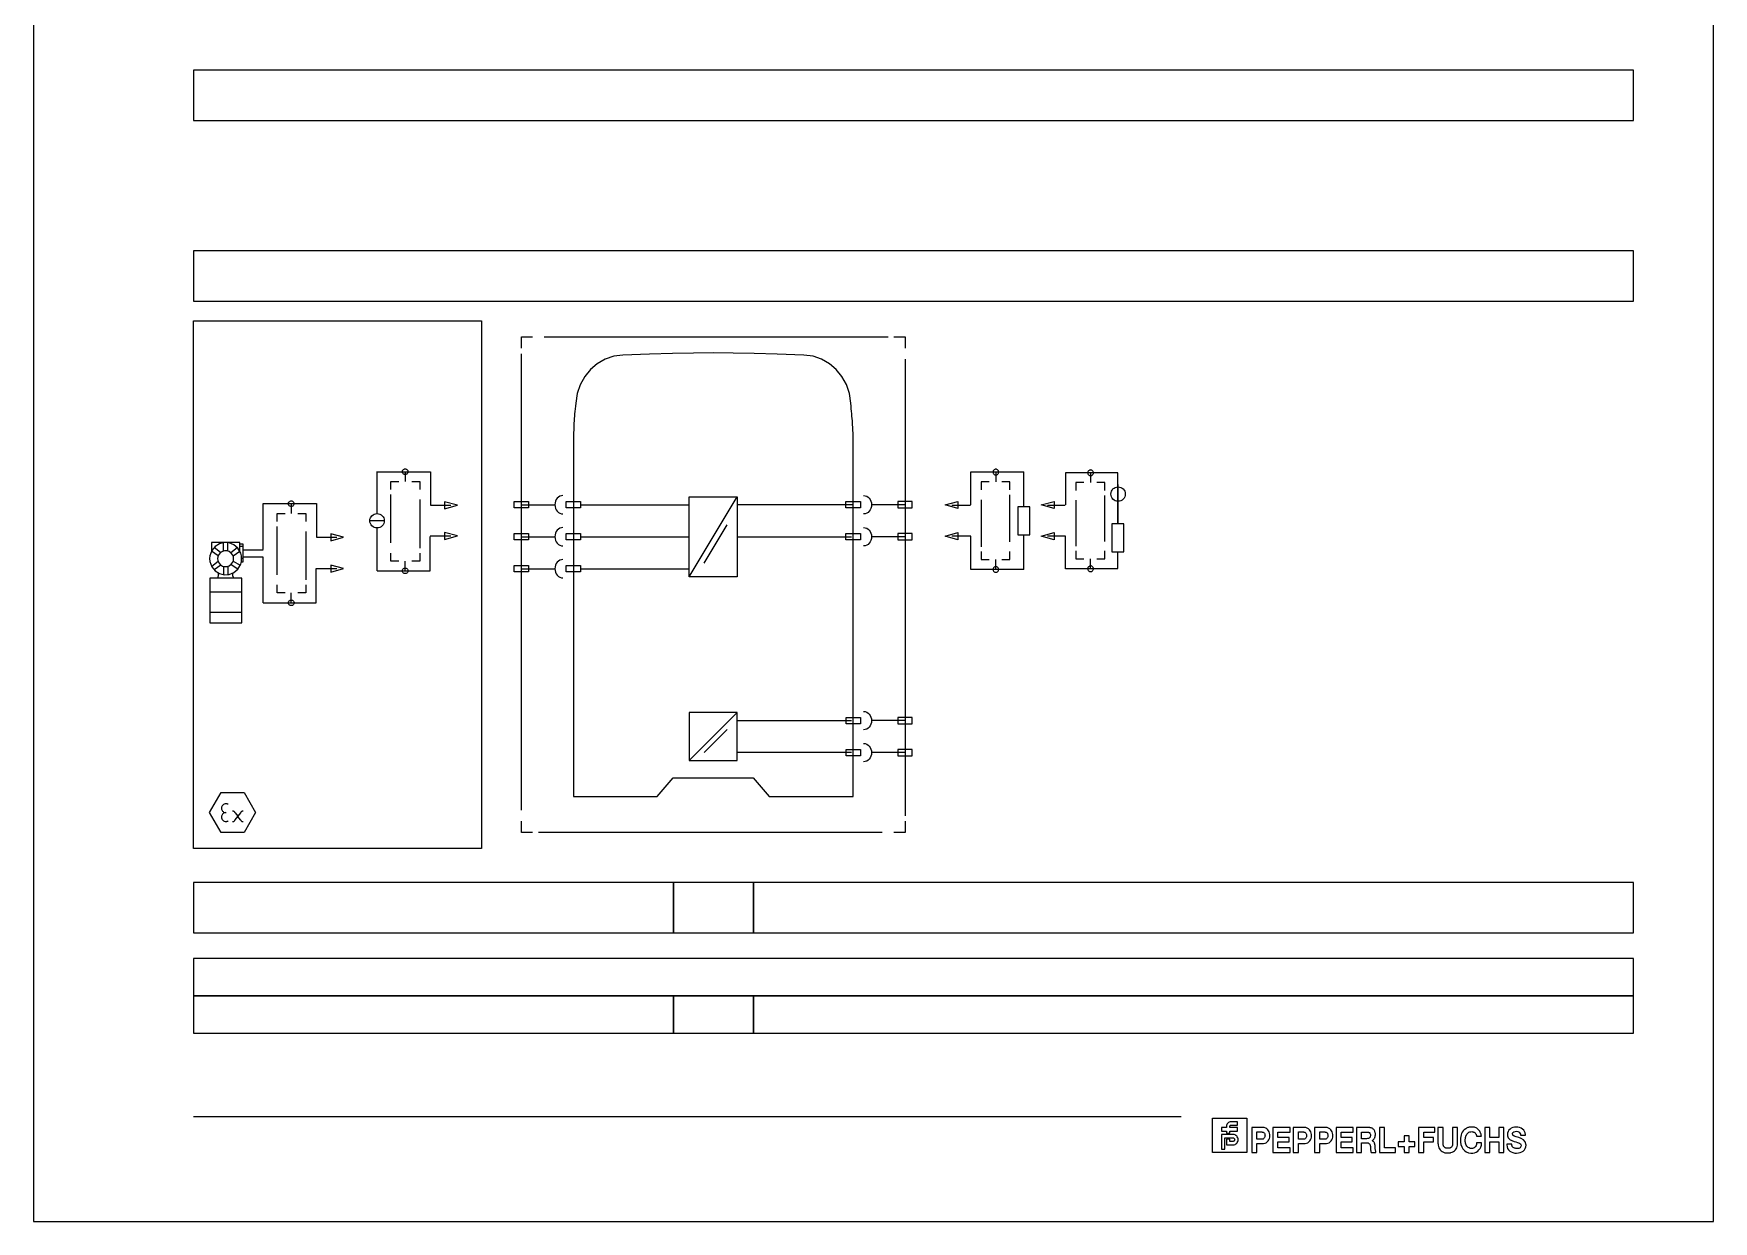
# Model space of a CAD drawing. Header units: metres. Extents: x 0 to 3575, y 0 to 842.
# Drawn here: x 0 to 595, y 0 to 421 of the extents above; entities that cross this region are included whole.
import ezdxf

# ---------------------------------------------------------------- set-up
doc = ezdxf.new("R2010")
doc.units = ezdxf.units.M
doc.layers.add('BORDER', color=2, linetype='Continuous')
doc.layers.add('SCHEMATICS', color=7, linetype='Continuous')

msp = doc.modelspace()

# ---------------------------------------------------------------- linework, layer by layer
at = {"layer": 'BORDER', "color": 2}
msp.add_lwpolyline([(0, 0), (595.28, 0), (595.28, 841.89), (0, 841.89), (0, 0)], dxfattribs=at)
at = {"layer": 'SCHEMATICS', "color": 7}
for p, q in [((56.69, 319.13), (158.69, 319.13)), ((56.69, 132.13), (56.69, 319.13)), ((158.69, 319.13), (158.69, 132.13)), ((172.85, 309.46), (172.85, 313.46)), ((172.85, 313.46), (176.85, 313.46)), ((180.98, 313.46), (302.79, 313.46)), ((304.85, 313.46), (308.85, 313.46)), ((308.85, 313.46), (308.85, 309.46)), ((172.85, 145.69), (172.85, 307.51)), ((308.85, 305.56), (308.85, 143.74)), ((290.44, 278.89), (290.21, 282.86)), ((191.27, 276.63), (191.28, 150.55)), ((290.44, 150.55), (290.44, 278.89)), ((121.71, 250.88), (121.71, 265.73)), ((121.75, 265.69), (140.6, 265.69)), ((126.65, 259.36), (126.65, 262.2)), ((126.65, 262.2), (129.48, 262.2)), ((131.65, 265.64), (131.65, 262.2)), ((134.02, 262.2), (136.85, 262.2)), ((136.85, 262.2), (136.85, 259.36)), ((140.6, 265.69), (140.6, 253.8)), ((350.9, 265.55), (332.05, 265.55)), ((332.05, 265.55), (332.05, 253.97)), ((338.63, 262.06), (335.79, 262.06)), ((335.79, 262.06), (335.79, 259.22)), ((340.99, 265.5), (340.99, 262.06)), ((345.99, 262.06), (343.16, 262.06)), ((345.99, 259.22), (345.99, 262.06)), ((350.94, 253.24), (350.94, 265.59)), ((384.24, 265.3), (365.65, 265.3)), ((365.65, 265.3), (365.65, 253.97)), ((374.59, 265.25), (374.59, 261.8)), ((384.28, 247.24), (384.28, 265.33)), ((126.65, 240.42), (126.65, 257.59)), ((232.35, 228.46), (232.35, 256.8)), ((232.35, 228.46), (249.35, 256.8)), ((232.35, 256.8), (249.35, 256.8)), ((249.35, 256.8), (249.35, 228.46)), ((345.99, 240.81), (345.99, 257.5)), ((350.95, 253.29), (350.95, 261.12)), ((372.23, 261.8), (369.39, 261.8)), ((369.39, 261.8), (369.39, 258.97)), ((379.59, 261.8), (376.76, 261.8)), ((379.59, 258.97), (379.59, 261.8)), ((379.59, 240.98), (379.59, 257.28)), ((384.29, 247.29), (384.29, 261.12)), ((81.35, 238.06), (81.35, 254.39)), ((81.39, 254.36), (100.24, 254.36)), ((86.29, 248.03), (86.29, 250.86)), ((86.29, 250.86), (89.13, 250.86)), ((91.3, 254.31), (91.3, 250.86)), ((93.66, 250.86), (96.49, 250.86)), ((96.49, 250.86), (96.49, 248.03)), ((100.24, 254.36), (100.24, 242.47)), ((136.85, 255.81), (136.85, 238.64)), ((147.82, 253.69), (140.64, 253.69)), ((150.19, 253.81), (145.66, 255.03)), ((145.66, 255.03), (145.66, 252.48)), ((145.66, 252.48), (150.19, 253.81)), ((170.31, 252.83), (170.31, 255.1)), ((170.31, 255.1), (175.41, 255.1)), ((175.41, 252.83), (170.31, 252.83)), ((172.86, 253.96), (184.76, 253.96)), ((175.41, 255.1), (175.41, 252.83)), ((188.73, 252.83), (188.73, 255.1)), ((188.73, 255.1), (193.83, 255.1)), ((193.83, 252.83), (188.73, 252.83)), ((193.7, 253.96), (232.2, 253.96)), ((193.83, 255.1), (193.83, 252.83)), ((290.25, 253.96), (249.48, 253.96)), ((287.89, 252.83), (287.89, 255.09)), ((287.89, 255.09), (292.99, 255.09)), ((292.99, 252.83), (287.89, 252.83)), ((292.99, 255.09), (292.99, 252.83)), ((308.85, 253.96), (296.95, 253.96)), ((306.3, 255.09), (306.3, 252.83)), ((311.4, 255.09), (306.3, 255.09)), ((306.3, 252.83), (311.4, 252.83)), ((311.4, 252.83), (311.4, 255.09)), ((323.02, 253.96), (327.55, 255.18)), ((327.55, 252.64), (323.02, 253.96)), ((325.38, 253.87), (332, 253.87)), ((327.55, 255.18), (327.55, 252.64)), ((335.79, 255.77), (335.79, 239.08)), ((357.1, 253.96), (361.64, 255.18)), ((361.64, 252.63), (357.1, 253.96)), ((359.27, 253.87), (365.6, 253.87)), ((361.64, 255.18), (361.64, 252.63)), ((369.39, 255.6), (369.39, 239.29)), ((86.29, 229.09), (86.29, 246.25)), ((96.49, 244.48), (96.49, 227.31)), ((124.15, 248.29), (119.16, 248.29)), ((121.71, 230.6), (121.71, 245.75)), ((150.19, 242.97), (145.66, 244.19)), ((145.66, 244.19), (145.66, 241.64)), ((237.6, 233.3), (245.74, 246.86)), ((323.02, 242.87), (327.55, 244.09)), ((327.55, 244.09), (327.55, 241.54)), ((357.1, 242.87), (361.64, 244.09)), ((361.64, 244.09), (361.64, 241.54)), ((73.09, 240.57), (63, 240.57)), ((63, 240.57), (63, 237.53)), ((66.25, 237.1), (63.94, 238.77)), ((67.27, 237.62), (67.27, 240.48)), ((68.81, 237.62), (68.81, 240.48)), ((69.84, 237.1), (72.15, 238.77)), ((73.09, 237.53), (73.09, 240.57)), ((73.09, 237.53), (73.09, 240.14)), ((73.09, 240.14), (74.16, 240.14)), ((73.09, 239.24), (74.16, 239.24)), ((74.16, 240.14), (74.16, 233.68)), ((107.47, 242.36), (100.29, 242.36)), ((109.83, 242.48), (105.3, 243.7)), ((105.3, 243.7), (105.3, 241.15)), ((105.3, 241.15), (109.83, 242.48)), ((147.82, 242.85), (140.52, 242.85)), ((140.54, 230.57), (140.54, 242.69)), ((145.66, 241.64), (150.19, 242.97)), ((170.31, 241.5), (170.31, 243.76)), ((170.31, 243.76), (175.41, 243.76)), ((175.41, 241.5), (170.31, 241.5)), ((172.86, 242.63), (184.76, 242.63)), ((175.41, 243.76), (175.41, 241.5)), ((188.73, 241.5), (188.73, 243.76)), ((188.73, 243.76), (193.83, 243.76)), ((193.83, 241.5), (188.73, 241.5)), ((193.7, 242.63), (232.2, 242.63)), ((193.83, 243.76), (193.83, 241.5)), ((249.61, 242.63), (289.83, 242.63)), ((287.89, 241.5), (287.89, 243.76)), ((287.89, 243.76), (292.99, 243.76)), ((292.99, 241.5), (287.89, 241.5)), ((292.99, 243.76), (292.99, 241.5)), ((308.85, 242.62), (296.95, 242.62)), ((306.3, 243.76), (306.3, 241.5)), ((311.4, 243.76), (306.3, 243.76)), ((306.3, 241.5), (311.4, 241.5)), ((311.4, 241.5), (311.4, 243.76)), ((327.55, 241.54), (323.02, 242.87)), ((325.38, 242.91), (332.12, 242.91)), ((332.1, 231.05), (332.1, 242.86)), ((350.92, 235.47), (350.92, 243.46)), ((350.94, 231.08), (350.94, 243.28)), ((361.64, 241.54), (357.1, 242.87)), ((359.27, 242.91), (365.72, 242.91)), ((365.7, 231.3), (365.7, 242.86)), ((62.44, 235.86), (62.36, 234.88)), ((62.36, 234.88), (62.44, 233.85)), ((65.39, 235.86), (63.04, 237.53)), ((65.39, 233.81), (63.13, 232.1)), ((66.33, 232.61), (64.02, 230.86)), ((65.27, 235.48), (65.22, 234.88)), ((65.22, 234.88), (65.27, 234.24)), ((69.97, 232.74), (72.36, 231.25)), ((70.82, 235.48), (70.61, 236.08)), ((70.61, 233.64), (70.82, 234.24)), ((70.69, 235.86), (73.05, 237.53)), ((70.78, 234.03), (73.18, 232.53)), ((70.87, 234.88), (70.82, 235.48)), ((70.82, 234.24), (70.87, 234.88)), ((73.65, 235.86), (73.39, 236.8)), ((73.39, 232.91), (73.65, 233.85)), ((74.16, 233.68), (73.6, 233.68)), ((73.73, 234.88), (73.65, 235.86)), ((73.65, 233.85), (73.73, 234.88)), ((74.16, 234.92), (73.73, 234.92)), ((74.32, 238.01), (81.35, 238.01)), ((74.32, 235.46), (81.35, 235.46)), ((81.35, 219.26), (81.35, 235.4)), ((109.83, 231.36), (105.3, 232.58)), ((105.3, 232.58), (105.3, 230.04)), ((126.65, 234.03), (126.65, 236.87)), ((129.48, 234.03), (126.65, 234.03)), ((131.67, 230.57), (131.67, 234.03)), ((136.85, 234.03), (134.02, 234.03)), ((136.85, 236.87), (136.85, 234.03)), ((170.31, 230.16), (170.31, 232.43)), ((170.31, 232.43), (175.41, 232.43)), ((175.41, 232.43), (175.41, 230.16)), ((188.73, 230.16), (188.73, 232.43)), ((188.73, 232.43), (193.83, 232.43)), ((193.83, 232.43), (193.83, 230.16)), ((335.79, 237.35), (335.79, 234.52)), ((335.79, 234.52), (338.63, 234.52)), ((340.98, 231.05), (340.98, 234.52)), ((343.16, 234.52), (345.99, 234.52)), ((345.99, 234.52), (345.99, 237.35)), ((369.39, 237.61), (369.39, 234.77)), ((369.39, 234.77), (372.23, 234.77)), ((374.58, 231.3), (374.58, 234.77)), ((376.76, 234.77), (379.59, 234.77)), ((379.59, 234.77), (379.59, 237.61)), ((384.28, 231.33), (384.28, 237.28)), ((65.05, 227.95), (65.35, 228.34)), ((65.35, 228.34), (65.56, 228.85)), ((65.56, 229.36), (65.39, 229.88)), ((65.56, 228.85), (65.56, 229.36)), ((67.27, 232.1), (67.27, 229.23)), ((68.81, 232.1), (68.81, 229.23)), ((70.69, 229.88), (70.52, 229.36)), ((70.52, 229.36), (70.52, 228.85)), ((70.52, 228.85), (70.74, 228.34)), ((70.74, 228.34), (71.04, 227.95)), ((107.47, 231.25), (100.17, 231.25)), ((100.19, 219.23), (100.19, 231.36)), ((105.3, 230.04), (109.83, 231.36)), ((121.75, 230.57), (140.54, 230.57)), ((175.41, 230.16), (170.31, 230.16)), ((172.86, 231.29), (184.76, 231.29)), ((193.83, 230.16), (188.73, 230.16)), ((193.7, 231.3), (232.2, 231.3)), ((249.35, 228.46), (232.35, 228.46)), ((350.9, 231.05), (332.1, 231.05)), ((384.24, 231.3), (365.7, 231.3)), ((62.4, 223.16), (73.82, 223.16)), ((86.29, 222.7), (86.29, 225.54)), ((89.13, 222.7), (86.29, 222.7)), ((91.31, 219.23), (91.31, 222.7)), ((96.49, 222.7), (93.66, 222.7)), ((96.49, 225.54), (96.49, 222.7)), ((62.4, 215.94), (73.82, 215.94)), ((81.39, 219.23), (100.19, 219.23)), ((232.35, 163.3), (249.35, 180.3)), ((287.9, 176.33), (287.9, 178.6)), ((287.9, 178.6), (293, 178.6)), ((293, 178.6), (293, 176.33)), ((306.3, 178.6), (306.3, 176.33)), ((311.4, 178.6), (306.3, 178.6)), ((311.4, 176.33), (311.4, 178.6)), ((237.6, 166.19), (245.74, 174.33)), ((249.55, 177.46), (289.83, 177.46)), ((293, 176.33), (287.9, 176.33)), ((308.85, 177.46), (296.95, 177.46)), ((306.3, 176.33), (311.4, 176.33)), ((287.9, 165), (287.9, 167.26)), ((287.9, 167.26), (293, 167.26)), ((293, 167.26), (293, 165)), ((306.3, 167.26), (306.3, 165)), ((311.4, 167.26), (306.3, 167.26)), ((311.4, 165), (311.4, 167.26)), ((289.83, 166.13), (249.38, 166.13)), ((293, 165), (287.9, 165)), ((308.85, 166.13), (296.95, 166.13)), ((306.3, 165), (311.4, 165)), ((221.02, 150.55), (226.69, 157.25)), ((226.69, 157.25), (255.02, 157.25)), ((255.02, 157.25), (260.69, 150.55)), ((62.36, 144.88), (66.42, 151.96)), ((66.42, 151.96), (74.62, 151.96)), ((74.62, 151.96), (78.68, 144.88)), ((191.28, 150.55), (191.27, 150.55)), ((191.27, 150.55), (221.02, 150.55)), ((260.69, 150.55), (290.44, 150.6)), ((290.44, 150.6), (290.44, 150.55)), ((66.42, 137.8), (62.36, 144.88)), ((67.89, 144.88), (68.23, 144.88)), ((70.56, 145.4), (70.48, 145.4)), ((70.56, 145.4), (70.48, 145.4)), ((71.43, 144.79), (72.38, 143.58)), ((71.43, 142.29), (72.38, 143.5)), ((73.33, 144.79), (72.38, 143.58)), ((73.33, 142.29), (72.38, 143.5)), ((74.28, 145.4), (74.19, 145.4)), ((74.28, 145.4), (74.19, 145.4)), ((78.68, 144.88), (74.62, 137.8)), ((74.62, 137.8), (66.42, 137.8)), ((70.48, 141.68), (70.56, 141.68)), ((70.48, 141.68), (70.56, 141.68)), ((74.19, 141.68), (74.28, 141.68)), ((74.19, 141.68), (74.28, 141.68)), ((172.85, 137.8), (172.85, 141.8)), ((176.85, 137.8), (172.85, 137.8)), ((300.72, 137.8), (178.92, 137.8)), ((308.85, 137.8), (304.85, 137.8)), ((308.85, 141.8), (308.85, 137.8)), ((158.69, 132.13), (56.69, 132.13)), ((56.69, 37.2), (406.67, 37.2)), ((417.78, 36.55), (429.9, 36.55)), ((417.78, 24.43), (417.78, 36.55)), ((429.9, 36.55), (429.9, 24.43)), ((422.74, 33.23), (420.92, 33.23)), ((420.92, 33.23), (420.92, 32.01)), ((420.92, 32.01), (422.74, 32.01)), ((420.92, 30.79), (420.92, 25.65)), ((422.74, 33.67), (422.74, 33.23)), ((422.74, 32.01), (422.74, 31.27)), ((422.74, 31.27), (423.95, 31.27)), ((426.58, 33.23), (423.95, 33.23)), ((423.95, 32.01), (426.58, 32.01)), ((426.58, 34.13), (426.58, 35.34)), ((426.58, 32.01), (426.58, 33.23)), ((435.7, 33.24), (431.67, 33.24)), ((431.67, 33.24), (431.67, 24.43)), ((433.47, 29.13), (433.47, 31.69)), ((433.47, 31.69), (435.24, 31.69)), ((445.25, 33.24), (439.19, 33.24)), ((439.19, 33.24), (439.19, 24.42)), ((440.98, 29.71), (440.98, 31.62)), ((440.98, 31.62), (445.25, 31.62)), ((445.25, 31.62), (445.25, 33.24)), ((450.43, 33.25), (446.39, 33.25)), ((446.39, 33.25), (446.39, 24.42)), ((448.2, 29.13), (448.2, 31.7)), ((448.2, 31.7), (449.97, 31.7)), ((458, 33.24), (453.97, 33.24)), ((453.97, 33.24), (453.97, 24.43)), ((455.78, 29.13), (455.78, 31.69)), ((455.78, 31.69), (457.55, 31.69)), ((467.64, 33.24), (461.57, 33.24)), ((461.57, 33.24), (461.57, 24.42)), ((463.36, 29.71), (463.36, 31.62)), ((463.36, 31.62), (467.64, 31.62)), ((467.64, 31.62), (467.64, 33.24)), ((473.22, 33.23), (468.82, 33.23)), ((468.82, 33.23), (468.82, 24.43)), ((470.6, 29.31), (470.6, 31.68)), ((470.6, 31.68), (472.51, 31.68)), ((472.51, 31.68), (472.73, 31.68)), ((478.74, 33.24), (476.95, 33.24)), ((476.95, 33.24), (476.95, 24.43)), ((478.74, 26.05), (478.74, 33.24)), ((487.44, 30.31), (485.66, 30.31)), ((485.66, 30.31), (485.66, 28.17)), ((487.44, 28.17), (487.44, 30.31)), ((496.54, 33.25), (490.82, 33.25)), ((490.82, 33.25), (490.82, 24.43)), ((492.61, 29.73), (492.61, 31.62)), ((492.61, 31.62), (496.54, 31.62)), ((496.54, 31.62), (496.54, 33.25)), ((499.46, 33.25), (497.68, 33.25)), ((497.68, 33.25), (497.68, 27.59)), ((499.46, 28.17), (499.46, 33.25)), ((504.63, 33.25), (502.84, 33.25)), ((502.84, 33.25), (502.84, 28.17)), ((504.63, 27.6), (504.63, 33.25)), ((511.35, 30.25), (513.07, 30.25)), ((513.07, 30.25), (513.04, 30.47)), ((516.04, 33.25), (514.26, 33.25)), ((514.26, 33.25), (514.26, 24.43)), ((516.04, 29.78), (516.04, 33.25)), ((519.28, 29.78), (516.04, 29.78)), ((521.05, 33.25), (519.28, 33.25)), ((519.28, 33.25), (519.28, 29.78)), ((521.05, 24.43), (521.05, 33.25)), ((526.95, 30.61), (528.71, 30.61)), ((528.71, 30.61), (528.7, 30.82)), ((429.9, 24.43), (417.78, 24.43)), ((420.92, 25.65), (422.13, 25.65)), ((422.13, 25.65), (422.13, 29.57)), ((422.13, 29.57), (425.04, 29.57)), ((423.95, 29.09), (422.74, 29.09)), ((422.74, 29.09), (422.74, 27.14)), ((422.74, 27.14), (425.04, 27.14)), ((423.95, 28.36), (423.95, 29.09)), ((431.67, 24.43), (433.47, 24.43)), ((435.18, 29.13), (433.47, 29.13)), ((433.47, 24.43), (433.47, 27.59)), ((433.47, 27.59), (435.52, 27.59)), ((435.49, 29.16), (435.18, 29.13)), ((435.52, 27.59), (435.88, 27.61)), ((439.19, 24.42), (445.25, 24.42)), ((444.91, 29.71), (440.98, 29.71)), ((440.98, 26.04), (440.98, 28.17)), ((440.98, 28.17), (444.91, 28.17)), ((445.25, 26.04), (440.98, 26.04)), ((444.91, 28.17), (444.91, 29.71)), ((445.25, 24.42), (445.25, 26.04)), ((446.39, 24.42), (448.2, 24.42)), ((449.91, 29.13), (448.2, 29.13)), ((448.2, 24.42), (448.2, 27.58)), ((448.2, 27.58), (450.25, 27.58)), ((450.22, 29.15), (449.91, 29.13)), ((450.25, 27.58), (450.62, 27.61)), ((453.97, 24.43), (455.78, 24.43)), ((457.48, 29.13), (455.78, 29.13)), ((455.78, 24.43), (455.78, 27.59)), ((455.78, 27.59), (457.83, 27.59)), ((457.79, 29.16), (457.48, 29.13)), ((457.83, 27.59), (458.19, 27.61)), ((461.57, 24.42), (467.64, 24.42)), ((467.29, 29.71), (463.36, 29.71)), ((463.36, 26.04), (463.36, 28.17)), ((463.36, 28.17), (467.29, 28.17)), ((467.64, 26.04), (463.36, 26.04)), ((467.29, 28.17), (467.29, 29.71)), ((467.64, 24.42), (467.64, 26.04)), ((468.82, 24.43), (470.6, 24.43)), ((472.3, 29.31), (470.6, 29.31)), ((470.6, 24.43), (470.6, 27.84)), ((470.6, 27.84), (472.47, 27.84)), ((472.72, 29.33), (472.3, 29.31)), ((472.47, 27.84), (472.73, 27.84)), ((473.93, 24.68), (474, 24.43)), ((474, 24.43), (475.69, 24.43)), ((474.33, 28.64), (474.68, 28.89)), ((474.58, 28.48), (474.33, 28.64)), ((475.61, 24.74), (475.5, 25.36)), ((475.69, 24.43), (475.61, 24.74)), ((476.95, 24.43), (482.67, 24.43)), ((482.67, 26.05), (478.74, 26.05)), ((482.67, 24.43), (482.67, 26.05)), ((485.66, 28.17), (483.61, 28.17)), ((483.61, 28.17), (483.61, 26.6)), ((483.61, 26.6), (485.66, 26.6)), ((485.66, 26.6), (485.66, 24.43)), ((485.66, 24.43), (487.44, 24.43)), ((489.49, 28.17), (487.44, 28.17)), ((487.44, 24.43), (487.44, 26.6)), ((487.44, 26.6), (489.49, 26.6)), ((489.49, 26.6), (489.49, 28.17)), ((490.82, 24.43), (492.61, 24.43)), ((496.04, 29.73), (492.61, 29.73)), ((492.61, 24.43), (492.61, 28.17)), ((492.61, 28.17), (496.04, 28.17)), ((496.04, 28.17), (496.04, 29.73)), ((499.5, 27.43), (499.46, 28.17)), ((502.84, 28.17), (502.84, 27.43)), ((504.59, 27.07), (504.63, 27.6)), ((513.07, 27.83), (511.34, 27.83)), ((511.34, 27.83), (511.34, 27.56)), ((513.09, 27.67), (513.07, 27.83)), ((514.26, 24.43), (516.04, 24.43)), ((516.04, 24.43), (516.04, 28.2)), ((516.04, 28.2), (519.28, 28.2)), ((519.28, 28.2), (519.28, 24.43)), ((519.28, 24.43), (521.05, 24.43)), ((523.84, 27.36), (522.06, 27.36)), ((522.06, 27.36), (522.06, 27.1)), ((523.84, 27.24), (523.84, 27.36))]:
    msp.add_line(p, q, dxfattribs=at)
for points in [[(56.69, 390.12), (566.93, 390.12), (566.93, 407.97), (56.69, 407.97), (56.69, 390.12)], [(56.69, 326.13), (566.93, 326.13), (566.93, 343.98), (56.69, 343.98), (56.69, 326.13)], [(208.82, 307.04), (205.57, 306.6), (202.53, 305.55), (199.76, 303.95), (197.33, 301.87), (195.29, 299.37), (193.7, 296.51), (192.62, 293.35), (192.12, 289.94)], [(272.96, 307.04), (263.55, 307.37), (255.33, 307.61), (247.91, 307.75), (240.89, 307.79), (233.86, 307.75), (226.44, 307.61), (218.23, 307.37), (208.82, 307.04)], [(289.59, 289.97), (289.09, 293.38), (288.02, 296.54), (286.45, 299.39), (284.42, 301.89), (282, 303.96), (279.24, 305.55), (276.21, 306.6), (272.96, 307.04)], [(192.12, 289.94), (192.01, 288.88), (191.91, 287.91), (191.82, 287.01), (191.74, 286.17), (191.66, 285.35), (191.6, 284.54), (191.55, 283.72), (191.5, 282.86)], [(290.21, 282.86), (290.15, 283.72), (290.09, 284.56), (290.01, 285.39), (289.93, 286.23), (289.84, 287.1), (289.75, 288), (289.67, 288.96), (289.59, 289.97)], [(191.5, 282.86), (191.46, 282.15), (191.43, 281.32), (191.4, 280.43), (191.37, 279.52), (191.34, 278.64), (191.32, 277.83), (191.29, 277.15), (191.27, 276.63)], [(130.67, 265.68), (130.69, 265.89), (130.75, 266.07), (130.84, 266.24), (130.96, 266.39), (131.11, 266.51), (131.28, 266.61), (131.47, 266.67), (131.67, 266.69)], [(131.67, 264.68), (131.47, 264.7), (131.28, 264.76), (131.11, 264.85), (130.96, 264.98), (130.84, 265.12), (130.75, 265.29), (130.69, 265.48), (130.67, 265.68)], [(131.67, 266.69), (131.87, 266.67), (132.06, 266.61), (132.23, 266.51), (132.38, 266.39), (132.5, 266.24), (132.59, 266.07), (132.65, 265.89), (132.67, 265.68)], [(132.67, 265.68), (132.65, 265.48), (132.59, 265.29), (132.5, 265.12), (132.38, 264.98), (132.23, 264.85), (132.06, 264.76), (131.87, 264.7), (131.67, 264.68)], [(340.97, 266.55), (340.77, 266.53), (340.58, 266.47), (340.41, 266.38), (340.27, 266.26), (340.14, 266.11), (340.05, 265.94), (339.99, 265.75), (339.97, 265.55)], [(339.97, 265.55), (339.99, 265.35), (340.05, 265.16), (340.14, 264.99), (340.27, 264.84), (340.41, 264.72), (340.58, 264.62), (340.77, 264.57), (340.97, 264.55)], [(341.98, 265.55), (341.95, 265.75), (341.9, 265.94), (341.8, 266.11), (341.68, 266.26), (341.53, 266.38), (341.36, 266.47), (341.18, 266.53), (340.97, 266.55)], [(340.97, 264.55), (341.18, 264.57), (341.36, 264.62), (341.53, 264.72), (341.68, 264.84), (341.8, 264.99), (341.9, 265.16), (341.95, 265.35), (341.98, 265.55)], [(374.57, 266.29), (374.37, 266.27), (374.18, 266.21), (374.01, 266.12), (373.87, 266), (373.74, 265.85), (373.65, 265.68), (373.59, 265.49), (373.57, 265.29)], [(373.57, 265.29), (373.59, 265.09), (373.65, 264.9), (373.74, 264.73), (373.87, 264.58), (374.01, 264.46), (374.18, 264.37), (374.37, 264.31), (374.57, 264.29)], [(375.57, 265.29), (375.55, 265.49), (375.5, 265.68), (375.4, 265.85), (375.28, 266), (375.13, 266.12), (374.96, 266.21), (374.77, 266.27), (374.57, 266.29)], [(374.57, 264.29), (374.77, 264.31), (374.96, 264.37), (375.13, 264.46), (375.28, 264.58), (375.4, 264.73), (375.5, 264.9), (375.55, 265.09), (375.57, 265.29)], [(187.59, 257.22), (187.02, 257.15), (186.49, 256.96), (186.01, 256.66), (185.58, 256.26), (185.24, 255.78), (184.97, 255.23), (184.81, 254.62), (184.75, 253.96)], [(294.12, 257.22), (294.69, 257.15), (295.23, 256.96), (295.71, 256.66), (296.13, 256.26), (296.48, 255.78), (296.74, 255.23), (296.91, 254.61), (296.96, 253.96)], [(381.77, 257.75), (381.82, 258.27), (381.97, 258.75), (382.2, 259.18), (382.51, 259.56), (382.89, 259.87), (383.33, 260.1), (383.8, 260.25), (384.32, 260.3)], [(384.32, 255.2), (383.8, 255.26), (383.33, 255.41), (382.89, 255.64), (382.51, 255.95), (382.2, 256.33), (381.97, 256.76), (381.82, 257.24), (381.77, 257.75)], [(384.32, 260.3), (384.83, 260.25), (385.31, 260.1), (385.74, 259.87), (386.12, 259.56), (386.43, 259.18), (386.67, 258.75), (386.82, 258.27), (386.87, 257.75)], [(386.87, 257.75), (386.82, 257.24), (386.67, 256.76), (386.43, 256.33), (386.12, 255.95), (385.74, 255.64), (385.31, 255.41), (384.83, 255.26), (384.32, 255.2)], [(90.31, 254.35), (90.33, 254.55), (90.39, 254.74), (90.48, 254.91), (90.61, 255.06), (90.76, 255.18), (90.93, 255.28), (91.11, 255.33), (91.32, 255.35)], [(91.32, 253.35), (91.11, 253.37), (90.93, 253.43), (90.76, 253.52), (90.61, 253.64), (90.48, 253.79), (90.39, 253.96), (90.33, 254.15), (90.31, 254.35)], [(91.32, 255.35), (91.52, 255.33), (91.7, 255.28), (91.87, 255.18), (92.02, 255.06), (92.14, 254.91), (92.24, 254.74), (92.29, 254.55), (92.32, 254.35)], [(92.32, 254.35), (92.29, 254.15), (92.24, 253.96), (92.14, 253.79), (92.02, 253.64), (91.87, 253.52), (91.7, 253.43), (91.52, 253.37), (91.32, 253.35)], [(119.16, 248.3), (119.21, 248.81), (119.36, 249.29), (119.59, 249.72), (119.9, 250.1), (120.28, 250.41), (120.71, 250.64), (121.19, 250.79), (121.71, 250.84)], [(121.71, 250.84), (122.22, 250.79), (122.7, 250.64), (123.13, 250.41), (123.51, 250.1), (123.82, 249.72), (124.06, 249.29), (124.2, 248.81), (124.26, 248.3)], [(184.75, 253.96), (184.81, 253.3), (184.97, 252.69), (185.24, 252.14), (185.58, 251.66), (186.01, 251.26), (186.49, 250.96), (187.02, 250.77), (187.59, 250.7)], [(296.96, 253.96), (296.91, 253.3), (296.74, 252.69), (296.48, 252.14), (296.13, 251.66), (295.71, 251.26), (295.23, 250.96), (294.69, 250.77), (294.12, 250.7)], [(348.79, 253.21), (348.79, 243.29), (353.04, 243.29), (353.04, 253.21), (348.79, 253.21)], [(121.71, 245.75), (121.19, 245.8), (120.71, 245.95), (120.28, 246.18), (119.9, 246.49), (119.59, 246.87), (119.36, 247.3), (119.21, 247.78), (119.16, 248.3)], [(124.26, 248.3), (124.2, 247.78), (124.06, 247.3), (123.82, 246.87), (123.51, 246.49), (123.13, 246.18), (122.7, 245.95), (122.22, 245.8), (121.71, 245.75)], [(187.59, 245.89), (187.02, 245.82), (186.49, 245.63), (186.01, 245.33), (185.58, 244.93), (185.24, 244.45), (184.97, 243.89), (184.81, 243.28), (184.75, 242.63)], [(294.12, 245.89), (294.69, 245.82), (295.23, 245.63), (295.71, 245.33), (296.13, 244.93), (296.48, 244.45), (296.74, 243.89), (296.91, 243.28), (296.96, 242.62)], [(382.14, 247.21), (382.14, 237.29), (386.39, 237.29), (386.39, 247.21), (382.14, 247.21)], [(73.39, 236.8), (72.36, 238.57), (70.96, 239.78), (69.31, 240.43), (67.56, 240.54), (65.86, 240.13), (64.35, 239.21), (63.16, 237.78), (62.44, 235.86)], [(184.75, 242.63), (184.81, 241.97), (184.97, 241.36), (185.24, 240.81), (185.58, 240.33), (186.01, 239.93), (186.49, 239.63), (187.02, 239.44), (187.59, 239.37)], [(296.96, 242.62), (296.91, 241.97), (296.74, 241.36), (296.48, 240.81), (296.13, 240.32), (295.71, 239.93), (295.23, 239.63), (294.69, 239.44), (294.12, 239.37)], [(62.44, 233.85), (63.17, 231.94), (64.36, 230.51), (65.87, 229.58), (67.56, 229.17), (69.3, 229.28), (70.94, 229.94), (72.35, 231.14), (73.39, 232.91)], [(70.61, 236.08), (70.04, 236.86), (69.33, 237.38), (68.54, 237.65), (67.71, 237.67), (66.92, 237.46), (66.21, 237.01), (65.64, 236.35), (65.27, 235.48)], [(65.27, 234.24), (65.64, 233.36), (66.21, 232.7), (66.92, 232.26), (67.71, 232.05), (68.54, 232.07), (69.33, 232.34), (70.04, 232.86), (70.61, 233.64)], [(187.59, 234.55), (187.02, 234.49), (186.49, 234.3), (186.01, 234), (185.58, 233.6), (185.24, 233.11), (184.97, 232.56), (184.81, 231.95), (184.75, 231.29)], [(374.57, 232.3), (374.37, 232.28), (374.18, 232.22), (374.01, 232.13), (373.87, 232.01), (373.74, 231.86), (373.65, 231.69), (373.59, 231.5), (373.57, 231.3)], [(375.57, 231.3), (375.55, 231.5), (375.5, 231.69), (375.4, 231.86), (375.28, 232.01), (375.13, 232.13), (374.96, 232.22), (374.77, 232.28), (374.57, 232.3)], [(62.4, 212.14), (73.77, 212.14), (73.77, 227.95), (62.4, 227.95), (62.4, 212.14)], [(130.67, 230.56), (130.69, 230.76), (130.75, 230.95), (130.84, 231.12), (130.96, 231.27), (131.11, 231.39), (131.28, 231.48), (131.47, 231.54), (131.67, 231.56)], [(131.67, 229.56), (131.47, 229.58), (131.28, 229.64), (131.11, 229.73), (130.96, 229.85), (130.84, 230), (130.75, 230.17), (130.69, 230.36), (130.67, 230.56)], [(131.67, 231.56), (131.87, 231.54), (132.06, 231.48), (132.23, 231.39), (132.38, 231.27), (132.5, 231.12), (132.59, 230.95), (132.65, 230.76), (132.67, 230.56)], [(132.67, 230.56), (132.65, 230.36), (132.59, 230.17), (132.5, 230), (132.38, 229.85), (132.23, 229.73), (132.06, 229.64), (131.87, 229.58), (131.67, 229.56)], [(184.75, 231.29), (184.81, 230.64), (184.97, 230.03), (185.24, 229.47), (185.58, 228.99), (186.01, 228.59), (186.49, 228.29), (187.02, 228.1), (187.59, 228.04)], [(340.97, 232.05), (340.77, 232.03), (340.58, 231.97), (340.41, 231.87), (340.27, 231.75), (340.14, 231.6), (340.05, 231.43), (339.99, 231.25), (339.97, 231.04)], [(339.97, 231.04), (339.99, 230.84), (340.05, 230.65), (340.14, 230.48), (340.27, 230.34), (340.41, 230.21), (340.58, 230.12), (340.77, 230.06), (340.97, 230.04)], [(341.98, 231.04), (341.95, 231.25), (341.9, 231.43), (341.8, 231.6), (341.68, 231.75), (341.53, 231.87), (341.36, 231.97), (341.18, 232.03), (340.97, 232.05)], [(340.97, 230.04), (341.18, 230.06), (341.36, 230.12), (341.53, 230.21), (341.68, 230.34), (341.8, 230.48), (341.9, 230.65), (341.95, 230.84), (341.98, 231.04)], [(373.57, 231.3), (373.59, 231.1), (373.65, 230.91), (373.74, 230.74), (373.87, 230.59), (374.01, 230.47), (374.18, 230.37), (374.37, 230.32), (374.57, 230.3)], [(374.57, 230.3), (374.77, 230.32), (374.96, 230.37), (375.13, 230.47), (375.28, 230.59), (375.4, 230.74), (375.5, 230.91), (375.55, 231.1), (375.57, 231.3)], [(90.31, 219.22), (90.33, 219.43), (90.39, 219.62), (90.48, 219.79), (90.61, 219.93), (90.76, 220.06), (90.93, 220.15), (91.11, 220.21), (91.32, 220.23)], [(91.32, 218.22), (91.11, 218.24), (90.93, 218.3), (90.76, 218.39), (90.61, 218.52), (90.48, 218.67), (90.39, 218.84), (90.33, 219.02), (90.31, 219.22)], [(91.32, 220.23), (91.52, 220.21), (91.7, 220.15), (91.87, 220.06), (92.02, 219.93), (92.14, 219.79), (92.24, 219.62), (92.29, 219.43), (92.32, 219.22)], [(92.32, 219.22), (92.29, 219.02), (92.24, 218.84), (92.14, 218.67), (92.02, 218.52), (91.87, 218.39), (91.7, 218.3), (91.52, 218.24), (91.32, 218.22)], [(249.35, 163.3), (249.35, 180.3), (232.35, 180.3), (232.35, 163.3), (249.35, 163.3)], [(294.12, 180.72), (294.69, 180.65), (295.23, 180.46), (295.71, 180.16), (296.13, 179.76), (296.48, 179.28), (296.74, 178.73), (296.91, 178.12), (296.96, 177.46)], [(296.96, 177.46), (296.91, 176.81), (296.74, 176.2), (296.48, 175.64), (296.13, 175.16), (295.71, 174.76), (295.23, 174.46), (294.69, 174.27), (294.12, 174.2)], [(294.12, 169.39), (294.69, 169.32), (295.23, 169.13), (295.71, 168.83), (296.13, 168.43), (296.48, 167.95), (296.74, 167.4), (296.91, 166.78), (296.96, 166.13)], [(296.96, 166.13), (296.91, 165.47), (296.74, 164.86), (296.48, 164.31), (296.13, 163.83), (295.71, 163.43), (295.23, 163.13), (294.69, 162.94), (294.12, 162.87)], [(68.14, 147.99), (67.83, 147.96), (67.54, 147.87), (67.27, 147.73), (67.04, 147.54), (66.85, 147.31), (66.71, 147.04), (66.62, 146.75), (66.59, 146.44)], [(68.14, 147.99), (67.83, 147.96), (67.54, 147.87), (67.27, 147.73), (67.04, 147.54), (66.85, 147.31), (66.71, 147.04), (66.62, 146.75), (66.59, 146.44)], [(66.59, 146.44), (66.61, 146.15), (66.68, 145.88), (66.79, 145.62), (66.95, 145.4), (67.13, 145.21), (67.35, 145.05), (67.61, 144.94), (67.89, 144.88)], [(66.59, 146.44), (66.61, 146.15), (66.68, 145.88), (66.79, 145.62), (66.95, 145.4), (67.13, 145.21), (67.35, 145.05), (67.61, 144.94), (67.89, 144.88)], [(67.89, 144.88), (67.61, 144.8), (67.35, 144.67), (67.13, 144.52), (66.95, 144.33), (66.79, 144.11), (66.68, 143.87), (66.61, 143.61), (66.59, 143.33)], [(67.89, 144.88), (67.61, 144.8), (67.35, 144.67), (67.13, 144.52), (66.95, 144.33), (66.79, 144.11), (66.68, 143.87), (66.61, 143.61), (66.59, 143.33)], [(66.59, 143.33), (66.62, 143.01), (66.71, 142.7), (66.85, 142.43), (67.04, 142.18), (67.27, 141.98), (67.54, 141.82), (67.83, 141.72), (68.14, 141.68)], [(66.59, 143.33), (66.62, 143.01), (66.71, 142.7), (66.85, 142.43), (67.04, 142.18), (67.27, 141.98), (67.54, 141.82), (67.83, 141.72), (68.14, 141.68)], [(68.92, 147.82), (68.82, 147.87), (68.73, 147.92), (68.63, 147.95), (68.53, 147.97), (68.44, 147.98), (68.34, 147.99), (68.24, 147.99), (68.14, 147.99)], [(68.92, 147.82), (68.82, 147.87), (68.73, 147.92), (68.63, 147.95), (68.53, 147.97), (68.44, 147.98), (68.34, 147.99), (68.24, 147.99), (68.14, 147.99)], [(71.43, 144.79), (71.35, 144.92), (71.27, 145.03), (71.17, 145.14), (71.06, 145.23), (70.94, 145.3), (70.82, 145.35), (70.69, 145.39), (70.56, 145.4)], [(71.43, 144.79), (71.35, 144.92), (71.27, 145.03), (71.17, 145.14), (71.06, 145.23), (70.94, 145.3), (70.82, 145.35), (70.69, 145.39), (70.56, 145.4)], [(74.19, 145.4), (74.06, 145.39), (73.93, 145.35), (73.81, 145.3), (73.69, 145.23), (73.58, 145.14), (73.49, 145.03), (73.4, 144.92), (73.33, 144.79)], [(74.19, 145.4), (74.06, 145.39), (73.93, 145.35), (73.81, 145.3), (73.69, 145.23), (73.58, 145.14), (73.49, 145.03), (73.4, 144.92), (73.33, 144.79)], [(68.14, 141.68), (68.24, 141.69), (68.34, 141.7), (68.44, 141.72), (68.53, 141.75), (68.63, 141.79), (68.73, 141.83), (68.82, 141.88), (68.92, 141.94)], [(68.14, 141.68), (68.24, 141.69), (68.34, 141.7), (68.44, 141.72), (68.53, 141.75), (68.63, 141.79), (68.73, 141.83), (68.82, 141.88), (68.92, 141.94)], [(70.56, 141.68), (70.69, 141.7), (70.82, 141.73), (70.94, 141.78), (71.06, 141.86), (71.17, 141.95), (71.27, 142.05), (71.35, 142.16), (71.43, 142.29)], [(70.56, 141.68), (70.69, 141.7), (70.82, 141.73), (70.94, 141.78), (71.06, 141.86), (71.17, 141.95), (71.27, 142.05), (71.35, 142.16), (71.43, 142.29)], [(73.33, 142.29), (73.4, 142.16), (73.49, 142.05), (73.58, 141.95), (73.69, 141.86), (73.81, 141.78), (73.93, 141.73), (74.06, 141.7), (74.19, 141.68)], [(73.33, 142.29), (73.4, 142.16), (73.49, 142.05), (73.58, 141.95), (73.69, 141.86), (73.81, 141.78), (73.93, 141.73), (74.06, 141.7), (74.19, 141.68)], [(56.69, 102.22), (226.77, 102.22), (226.77, 120.07), (56.69, 120.07), (56.69, 102.22)], [(226.77, 102.22), (255.12, 102.22), (255.12, 120.07), (226.77, 120.07), (226.77, 102.22)], [(255.12, 102.22), (566.93, 102.22), (566.93, 120.07), (255.12, 120.07), (255.12, 102.22)], [(56.69, 79.96), (566.93, 79.96), (566.93, 93.21), (56.69, 93.21), (56.69, 79.96)], [(56.69, 66.7), (226.77, 66.7), (226.77, 79.95), (56.69, 79.95), (56.69, 66.7)], [(226.77, 66.7), (255.12, 66.7), (255.12, 79.95), (226.77, 79.95), (226.77, 66.7)], [(255.12, 66.7), (566.93, 66.7), (566.93, 79.95), (255.12, 79.95), (255.12, 66.7)], [(425.04, 30.79), (424.8, 30.79), (424.31, 30.79), (423.65, 30.79), (422.9, 30.79), (422.17, 30.79), (421.53, 30.79), (421.09, 30.79), (420.92, 30.79)], [(424.41, 35.34), (424.05, 35.3), (423.73, 35.2), (423.44, 35.03), (423.2, 34.82), (423, 34.57), (422.86, 34.29), (422.77, 33.99), (422.74, 33.67)], [(423.95, 33.67), (423.96, 33.77), (423.98, 33.86), (424.03, 33.94), (424.08, 34), (424.15, 34.05), (424.23, 34.09), (424.31, 34.12), (424.4, 34.13)], [(423.95, 33.23), (423.95, 33.31), (423.95, 33.39), (423.95, 33.46), (423.95, 33.52), (423.95, 33.57), (423.95, 33.62), (423.95, 33.65), (423.95, 33.67)], [(423.95, 31.27), (423.95, 31.28), (423.95, 31.33), (423.95, 31.39), (423.95, 31.49), (423.95, 31.6), (423.95, 31.72), (423.95, 31.86), (423.95, 32.01)], [(424.4, 34.13), (424.64, 34.13), (424.96, 34.13), (425.32, 34.13), (425.68, 34.13), (426.03, 34.13), (426.31, 34.13), (426.5, 34.13), (426.58, 34.13)], [(426.58, 35.34), (426.49, 35.34), (426.25, 35.34), (425.91, 35.34), (425.52, 35.34), (425.13, 35.34), (424.78, 35.34), (424.52, 35.34), (424.41, 35.34)], [(426.84, 28.98), (426.81, 29.33), (426.71, 29.66), (426.56, 29.97), (426.35, 30.24), (426.08, 30.46), (425.78, 30.64), (425.42, 30.75), (425.04, 30.79)], [(435.24, 31.69), (435.27, 31.69), (435.31, 31.69), (435.34, 31.69), (435.37, 31.68), (435.4, 31.68), (435.43, 31.67), (435.46, 31.67), (435.49, 31.67)], [(435.49, 31.67), (435.7, 31.62), (435.89, 31.53), (436.04, 31.4), (436.17, 31.23), (436.26, 31.04), (436.33, 30.83), (436.37, 30.61), (436.38, 30.38)], [(436.38, 30.38), (436.36, 30.16), (436.31, 29.95), (436.24, 29.75), (436.14, 29.57), (436.02, 29.41), (435.86, 29.29), (435.69, 29.2), (435.49, 29.16)], [(436.13, 33.22), (436.08, 33.22), (436.03, 33.23), (435.98, 33.23), (435.93, 33.24), (435.87, 33.24), (435.82, 33.24), (435.76, 33.24), (435.7, 33.24)], [(435.88, 27.61), (436.38, 27.71), (436.82, 27.9), (437.2, 28.19), (437.52, 28.55), (437.77, 28.96), (437.96, 29.42), (438.07, 29.9), (438.12, 30.38)], [(438.12, 30.38), (438.1, 30.82), (438.02, 31.26), (437.87, 31.7), (437.66, 32.11), (437.38, 32.49), (437.03, 32.81), (436.62, 33.06), (436.13, 33.22)], [(449.97, 31.7), (450.01, 31.7), (450.04, 31.69), (450.07, 31.69), (450.1, 31.69), (450.13, 31.68), (450.16, 31.68), (450.19, 31.67), (450.22, 31.67)], [(450.22, 31.67), (450.44, 31.63), (450.62, 31.53), (450.78, 31.4), (450.9, 31.23), (451, 31.04), (451.06, 30.83), (451.1, 30.61), (451.11, 30.38)], [(451.11, 30.38), (451.09, 30.16), (451.05, 29.95), (450.97, 29.75), (450.87, 29.56), (450.75, 29.41), (450.6, 29.28), (450.42, 29.2), (450.22, 29.15)], [(450.86, 33.22), (450.81, 33.23), (450.76, 33.24), (450.71, 33.24), (450.66, 33.24), (450.6, 33.24), (450.55, 33.25), (450.49, 33.25), (450.43, 33.25)], [(450.62, 27.61), (451.12, 27.7), (451.56, 27.9), (451.94, 28.18), (452.26, 28.54), (452.51, 28.96), (452.7, 29.41), (452.81, 29.89), (452.86, 30.38)], [(452.86, 30.38), (452.84, 30.82), (452.75, 31.27), (452.61, 31.7), (452.39, 32.12), (452.11, 32.49), (451.77, 32.81), (451.35, 33.06), (450.86, 33.22)], [(457.55, 31.69), (457.58, 31.69), (457.61, 31.69), (457.64, 31.69), (457.67, 31.68), (457.7, 31.68), (457.73, 31.67), (457.76, 31.67), (457.79, 31.67)], [(457.79, 31.67), (458.01, 31.62), (458.19, 31.53), (458.35, 31.4), (458.47, 31.23), (458.57, 31.04), (458.64, 30.83), (458.67, 30.61), (458.68, 30.38)], [(458.68, 30.38), (458.67, 30.16), (458.62, 29.95), (458.55, 29.75), (458.45, 29.57), (458.32, 29.41), (458.17, 29.29), (457.99, 29.2), (457.79, 29.16)], [(458.44, 33.22), (458.39, 33.22), (458.33, 33.23), (458.28, 33.23), (458.23, 33.24), (458.18, 33.24), (458.12, 33.24), (458.06, 33.24), (458, 33.24)], [(458.19, 27.61), (458.69, 27.71), (459.13, 27.9), (459.51, 28.19), (459.83, 28.55), (460.08, 28.96), (460.26, 29.42), (460.38, 29.89), (460.42, 30.38)], [(460.42, 30.38), (460.4, 30.82), (460.32, 31.26), (460.17, 31.7), (459.96, 32.11), (459.68, 32.49), (459.34, 32.81), (458.92, 33.06), (458.44, 33.22)], [(473.71, 30.33), (473.67, 30.11), (473.6, 29.91), (473.51, 29.74), (473.39, 29.6), (473.25, 29.49), (473.09, 29.41), (472.92, 29.36), (472.72, 29.33)], [(472.73, 31.68), (472.91, 31.65), (473.08, 31.61), (473.23, 31.56), (473.37, 31.47), (473.48, 31.36), (473.58, 31.2), (473.65, 31.01), (473.71, 30.76)], [(474.33, 33), (474.18, 33.06), (474.05, 33.11), (473.92, 33.15), (473.79, 33.19), (473.66, 33.21), (473.53, 33.22), (473.38, 33.23), (473.22, 33.23)], [(473.71, 30.76), (473.71, 30.72), (473.71, 30.67), (473.71, 30.61), (473.71, 30.56), (473.71, 30.5), (473.71, 30.44), (473.71, 30.39), (473.71, 30.33)], [(475.42, 31.53), (475.35, 31.78), (475.26, 32), (475.16, 32.21), (475.04, 32.4), (474.91, 32.58), (474.74, 32.73), (474.55, 32.87), (474.33, 33)], [(474.68, 28.89), (474.85, 29.02), (474.98, 29.16), (475.1, 29.31), (475.19, 29.47), (475.26, 29.64), (475.32, 29.83), (475.38, 30.02), (475.43, 30.23)], [(475.43, 30.23), (475.47, 30.41), (475.5, 30.57), (475.52, 30.73), (475.52, 30.88), (475.51, 31.03), (475.49, 31.19), (475.46, 31.35), (475.42, 31.53)], [(507.49, 32.84), (507, 32.49), (506.6, 32.1), (506.28, 31.66), (506.04, 31.18), (505.86, 30.67), (505.74, 30.12), (505.67, 29.55), (505.63, 28.95)], [(507.36, 29), (507.37, 29.19), (507.39, 29.37), (507.41, 29.55), (507.44, 29.72), (507.48, 29.88), (507.51, 30.03), (507.55, 30.17), (507.59, 30.28)], [(509.59, 33.45), (509.28, 33.44), (509, 33.42), (508.74, 33.37), (508.49, 33.31), (508.25, 33.23), (508, 33.12), (507.75, 33), (507.49, 32.84)], [(507.59, 30.28), (507.73, 30.61), (507.9, 30.92), (508.11, 31.18), (508.36, 31.41), (508.63, 31.59), (508.94, 31.73), (509.28, 31.8), (509.64, 31.82)], [(511.96, 32.6), (511.71, 32.83), (511.45, 33.02), (511.18, 33.17), (510.9, 33.29), (510.6, 33.37), (510.28, 33.42), (509.95, 33.44), (509.59, 33.45)], [(509.64, 31.82), (509.88, 31.8), (510.1, 31.75), (510.3, 31.68), (510.49, 31.59), (510.66, 31.47), (510.82, 31.33), (510.97, 31.16), (511.11, 30.96)], [(511.11, 30.96), (511.16, 30.87), (511.21, 30.79), (511.24, 30.7), (511.27, 30.62), (511.3, 30.54), (511.32, 30.45), (511.34, 30.35), (511.35, 30.25)], [(513.04, 30.47), (513, 30.65), (512.96, 30.86), (512.9, 31.09), (512.8, 31.35), (512.67, 31.63), (512.49, 31.94), (512.26, 32.26), (511.96, 32.6)], [(525.33, 33.45), (524.74, 33.4), (524.18, 33.26), (523.66, 33.03), (523.21, 32.71), (522.83, 32.3), (522.55, 31.82), (522.37, 31.26), (522.32, 30.62)], [(522.32, 30.62), (522.36, 30.27), (522.45, 29.94), (522.6, 29.64), (522.79, 29.37), (523.01, 29.14), (523.27, 28.93), (523.56, 28.76), (523.87, 28.62)], [(524.06, 31.11), (524.23, 31.51), (524.55, 31.78), (524.99, 31.92), (525.47, 31.94), (525.96, 31.84), (526.4, 31.63), (526.74, 31.3), (526.93, 30.88)], [(528.87, 27.05), (528.61, 28.17), (528.02, 28.93), (527.2, 29.4), (526.29, 29.7), (525.41, 29.92), (524.66, 30.16), (524.17, 30.52), (524.06, 31.11)], [(528.7, 30.82), (528.6, 31.39), (528.39, 31.9), (528.07, 32.35), (527.65, 32.74), (527.16, 33.04), (526.6, 33.27), (525.98, 33.41), (525.33, 33.45)], [(526.93, 30.88), (526.93, 30.8), (526.94, 30.74), (526.94, 30.69), (526.94, 30.66), (526.94, 30.64), (526.94, 30.62), (526.94, 30.62), (526.95, 30.61)], [(425.04, 28.36), (424.96, 28.36), (424.82, 28.36), (424.64, 28.36), (424.45, 28.36), (424.26, 28.36), (424.1, 28.36), (423.99, 28.36), (423.95, 28.36)], [(425.04, 29.57), (425.16, 29.56), (425.28, 29.52), (425.38, 29.45), (425.46, 29.37), (425.53, 29.28), (425.59, 29.18), (425.62, 29.08), (425.63, 28.98)], [(425.63, 28.98), (425.61, 28.81), (425.56, 28.68), (425.49, 28.57), (425.4, 28.49), (425.31, 28.43), (425.21, 28.39), (425.12, 28.37), (425.04, 28.36)], [(425.04, 27.14), (425.43, 27.18), (425.78, 27.3), (426.09, 27.47), (426.35, 27.71), (426.56, 27.99), (426.71, 28.3), (426.81, 28.63), (426.84, 28.98)], [(472.73, 27.84), (472.82, 27.83), (472.9, 27.82), (472.97, 27.8), (473.04, 27.78), (473.11, 27.74), (473.17, 27.7), (473.23, 27.66), (473.28, 27.6)], [(473.28, 27.6), (473.41, 27.46), (473.51, 27.31), (473.59, 27.15), (473.64, 26.99), (473.69, 26.82), (473.72, 26.64), (473.74, 26.44), (473.75, 26.23)], [(473.75, 26.23), (473.77, 26.02), (473.77, 25.82), (473.78, 25.64), (473.79, 25.45), (473.81, 25.27), (473.83, 25.09), (473.87, 24.89), (473.93, 24.68)], [(475.35, 27.22), (475.33, 27.34), (475.28, 27.48), (475.22, 27.65), (475.14, 27.83), (475.03, 28.01), (474.9, 28.19), (474.75, 28.35), (474.58, 28.48)], [(475.5, 25.36), (475.46, 25.61), (475.43, 25.84), (475.42, 26.06), (475.41, 26.27), (475.4, 26.48), (475.39, 26.71), (475.38, 26.95), (475.35, 27.22)], [(497.68, 27.59), (497.68, 27.51), (497.69, 27.44), (497.69, 27.38), (497.7, 27.32), (497.7, 27.26), (497.71, 27.2), (497.72, 27.13), (497.73, 27.06)], [(497.73, 27.06), (497.85, 26.56), (498.01, 26.1), (498.22, 25.69), (498.49, 25.32), (498.81, 25), (499.18, 24.72), (499.6, 24.51), (500.08, 24.35)], [(500.16, 26.19), (500, 26.31), (499.87, 26.43), (499.76, 26.57), (499.67, 26.72), (499.6, 26.88), (499.55, 27.05), (499.52, 27.23), (499.5, 27.43)], [(500.08, 24.35), (500.23, 24.31), (500.37, 24.29), (500.5, 24.27), (500.62, 24.26), (500.75, 24.26), (500.88, 24.26), (501.02, 24.26), (501.17, 24.26)], [(501.15, 25.93), (501, 25.93), (500.87, 25.94), (500.75, 25.96), (500.63, 25.98), (500.51, 26.01), (500.39, 26.05), (500.28, 26.11), (500.16, 26.19)], [(502.26, 26.19), (502.13, 26.1), (502, 26.03), (501.87, 25.99), (501.74, 25.95), (501.6, 25.93), (501.46, 25.93), (501.31, 25.92), (501.15, 25.93)], [(501.17, 24.26), (501.32, 24.26), (501.45, 24.26), (501.57, 24.27), (501.69, 24.28), (501.81, 24.29), (501.93, 24.31), (502.06, 24.34), (502.2, 24.37)], [(502.2, 24.37), (502.69, 24.53), (503.13, 24.74), (503.53, 25.01), (503.87, 25.32), (504.15, 25.69), (504.37, 26.1), (504.52, 26.56), (504.59, 27.07)], [(502.84, 27.43), (502.83, 27.23), (502.81, 27.05), (502.77, 26.88), (502.71, 26.73), (502.63, 26.58), (502.53, 26.44), (502.41, 26.31), (502.26, 26.19)], [(505.63, 28.95), (505.67, 28.08), (505.83, 27.24), (506.1, 26.44), (506.5, 25.72), (507.02, 25.1), (507.67, 24.62), (508.44, 24.3), (509.34, 24.17)], [(507.45, 27.77), (507.41, 27.92), (507.39, 28.07), (507.37, 28.21), (507.36, 28.36), (507.36, 28.51), (507.36, 28.66), (507.36, 28.82), (507.36, 29)], [(509.56, 25.83), (509.09, 25.89), (508.7, 26.02), (508.37, 26.2), (508.1, 26.44), (507.88, 26.71), (507.71, 27.03), (507.57, 27.39), (507.45, 27.77)], [(509.34, 24.17), (510.01, 24.21), (510.64, 24.35), (511.22, 24.58), (511.75, 24.9), (512.21, 25.31), (512.59, 25.79), (512.87, 26.36), (513.05, 26.99)], [(511.34, 27.56), (511.3, 27.21), (511.2, 26.88), (511.03, 26.58), (510.8, 26.31), (510.54, 26.1), (510.24, 25.94), (509.91, 25.85), (509.56, 25.83)], [(513.05, 26.99), (513.07, 27.09), (513.08, 27.17), (513.09, 27.25), (513.09, 27.33), (513.1, 27.41), (513.1, 27.49), (513.09, 27.58), (513.09, 27.67)], [(522.06, 27.1), (522.14, 26.43), (522.36, 25.85), (522.7, 25.34), (523.15, 24.93), (523.67, 24.61), (524.26, 24.38), (524.9, 24.24), (525.56, 24.21)], [(523.91, 26.81), (523.9, 26.87), (523.88, 26.92), (523.87, 26.97), (523.86, 27.02), (523.85, 27.07), (523.85, 27.12), (523.84, 27.18), (523.84, 27.24)], [(523.87, 28.62), (524.62, 28.35), (525.27, 28.16), (525.82, 28.02), (526.27, 27.89), (526.62, 27.74), (526.87, 27.54), (527.04, 27.25), (527.11, 26.83)], [(525.56, 25.81), (525.29, 25.85), (525.02, 25.9), (524.78, 25.97), (524.55, 26.07), (524.34, 26.2), (524.17, 26.36), (524.02, 26.56), (523.91, 26.81)], [(525.56, 24.21), (526.19, 24.27), (526.8, 24.41), (527.37, 24.63), (527.88, 24.94), (528.3, 25.33), (528.62, 25.82), (528.82, 26.39), (528.87, 27.05)], [(527.11, 26.83), (527.08, 26.54), (526.97, 26.31), (526.79, 26.12), (526.56, 25.98), (526.31, 25.89), (526.05, 25.83), (525.79, 25.81), (525.56, 25.81)]]:
    msp.add_lwpolyline(points, dxfattribs=at)

doc.saveas('drawing.dxf')
